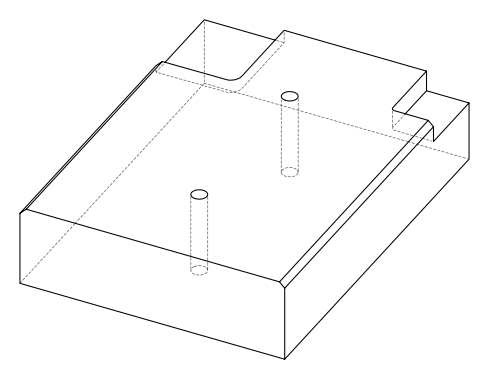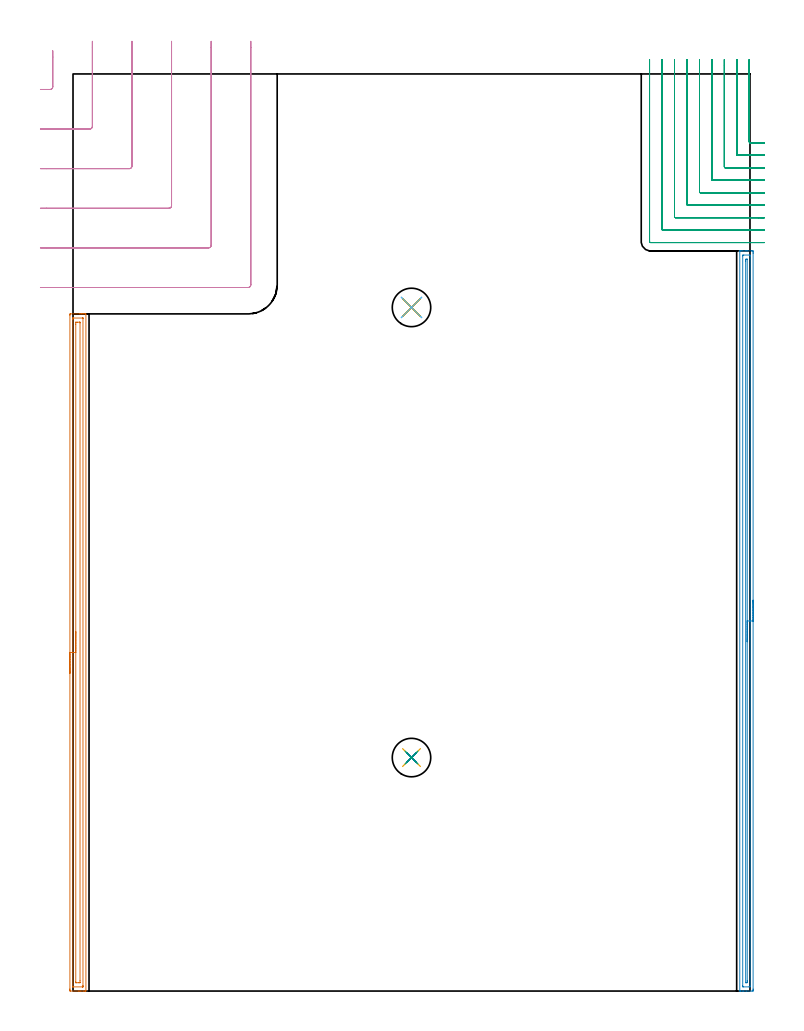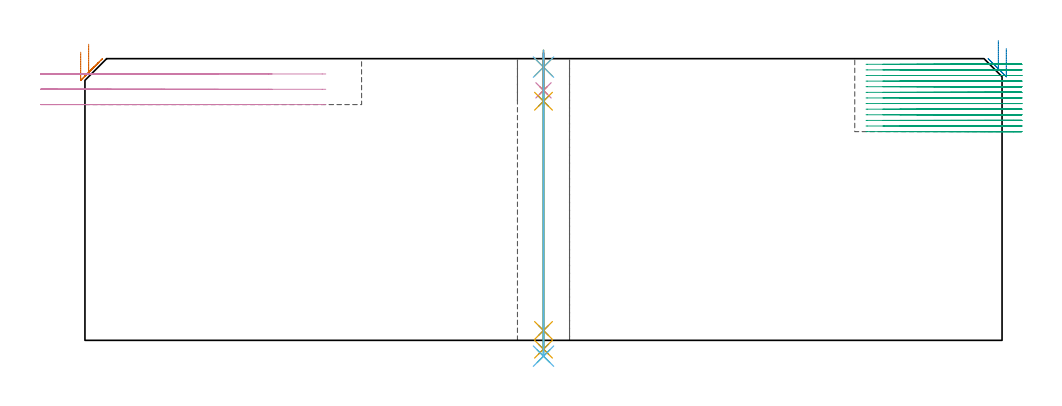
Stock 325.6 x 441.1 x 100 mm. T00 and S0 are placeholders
(PLAN: 12 operations, 9 tool changes, 48.8 min)
(1 AREA_MILL | FG_CHAMFER_SURFACE | UGT0205_001 | 8.03 min | 9801 mm3)
(2 AREA_MILL_1 | FG_CHAMFER_SURFACE_1 | UGT0205_001 | 8.71 min | 7372 mm3)
(3 MILL_CORNER_NOTCH_RECTANGULAR | CORNER_NOTCH_RECTANGULAR | NXT0201_009 | Follow Part, ap 2, ae 75% | 25.08 min | 115078 mm3)
(4 MILL_CORNER_NOTCH_RECTANGULAR_1 | CORNER_NOTCH_RECTANGULAR_1 | UGT0201_109 | Follow Part, ap 6.35, ae 75% | 4.88 min | 183918 mm3)
(5 SPOT_DRILL | STEP1HOLE | NXT0321_9005460120000 | 0.05 min | 185 mm3)
(6 SPOT_DRILL_1 | STEP1HOLE_1 | NXT0321_9005460120000 | 0.05 min | 176 mm3)
(7 DRILL_BLIND_HOLE_INTO_CENTER | STEP1HOLE | NXT0301_046 | 0.05 min | 356 mm3)
(8 GUN_DRILL_THROUGH_HOLE | STEP1HOLE | UGT0307_003 | 0.5 min | 3418 mm3)
(9 SPADE_DRILL_TO_ENLARGE_THROUGH_HOLE | STEP1HOLE | UGT0306_009 | 0.43 min | 22871 mm3)
(10 DRILL_BLIND_HOLE_INTO_CENTER_1 | STEP1HOLE_1 | NXT0301_046 | 0.05 min | 366 mm3)
(11 GUN_DRILL_THROUGH_HOLE_1 | STEP1HOLE_1 | UGT0307_003 | 0.5 min | 3412 mm3)
(12 SPADE_DRILL_TO_ENLARGE_THROUGH_HOLE_1 | STEP1HOLE_1 | UGT0306_009 | 0.43 min | 22881 mm3)
(TOOL UGT0205_001 | Chamfer Mill 20 x 3 x 45 deg. | D20 FL50 Z2)
(TOOL NXT0201_009 | ENDMILL 8mm [2P460-0800-NA 1630] | D8 FL26 Z6)
(TOOL UGT0201_109 | End Mill 25.4 mm | D25.4 FL25 Z2)
(TOOL NXT0321_9005460120000 | NC Spot Drill, 142deg, 12mm, Carbide, Uncoated | D12 PA142 FL30 Z2)
(TOOL NXT0301_046 | Carbide Drill 7.5mm [860.1-0750-038A1-MM 2214] | D7.5 PA140 FL53 Z2)
(TOOL UGT0307_003 | Gun Drill 7 mm | D7 PA130 FL24 Z1)
(TOOL UGT0306_009 | Spade Drill 18.5mm | D18.5 PA132 FL10 Z2)
(OP 1 AREA_MILL)
G17 G21 G94 G90
T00 M6
G54
G17 G0 G90 X-1.5 Y152.85 S1061 M3
G43 Z110. H0
Z102.3
G94 G1 Y152.888 Z101.428 F250.
Y153.002 Z100.564
Y153.191 Z99.712
Y153.453 Z98.88
Y153.787 Z98.074
Y154.19 Z97.3
Y154.658 Z96.564
Y155.19 Z95.872
Y155.779 Z95.229
Y156.422 Z94.64
Y157.114 Z94.108
Y157.85 Z93.64
Y158.624 Z93.237
Y159.43 Z92.903
Y160.262 Z92.641
Y161.113 Z92.452
Y161.978 Z92.338
Y162.85 Z92.3
Y325.076
X-1.498 Y325.434 Z92.301
X-1.493 Y325.69 Z92.304
X-1.148 Y325.7 Z92.65
X3.224 Z97.019
X3.752 Z97.548
X4.099 Z97.895
X4.626 Z98.422
X4.973 Z98.768
X5.668 Z99.467
X5.92 Z99.72
X6.061 Y325.698 Z99.854
X6.197 Y325.69 Z99.989
X6.2 Y325.522 Z100.
Y0.177
X6.197 Y0.01 Z99.988
X6.061 Y0.002 Z99.854
X5.92 Y0. Z99.72
X5.668 Z99.467
X4.973 Z98.768
X3.752 Z97.548
X3.224 Z97.019
X2.614 Z96.409
X-1.148 Y0.001 Z92.65
X-1.493 Y0.01 Z92.304
X-1.498 Y0.266 Z92.301
X-1.5 Y0.624 Z92.3
Y0.985
Y162.85
X-0.086 Z93.714
Y323.096
X-0.085 Y323.288 Z93.715
X-0.081 Y323.639 Z93.719
X-0.079 Y323.679 Z93.721
X-0.074 Y323.69 Z93.726
X-0.043 Y323.693 Z93.757
X0.064 Y323.698 Z93.864
X0.198 Y323.7 Z93.998
X4.57 Z98.37
X4.733 Y323.697 Z98.533
X4.766 Y323.694 Z98.566
X4.777 Y323.69 Z98.577
X4.779 Y323.681 Z98.579
X4.782 Y323.643 Z98.582
X4.785 Y323.48 Z98.585
X4.786 Y2.604 Z98.586
X4.785 Y2.412 Z98.585
X4.781 Y2.061 Z98.581
X4.779 Y2.021 Z98.579
X4.774 Y2.01 Z98.574
X4.743 Y2.007 Z98.543
X4.636 Y2.002 Z98.436
X4.501 Y2. Z98.301
X0.13 Z93.93
X-0.033 Y2.003 Z93.767
X-0.066 Y2.006 Z93.734
X-0.077 Y2.01 Z93.723
X-0.079 Y2.019 Z93.721
X-0.082 Y2.057 Z93.718
X-0.085 Y2.22 Z93.715
X-0.086 Y162.85 Z93.714
X1.328 Z95.128
X1.329 Y320.757 Z95.129
X1.331 Y321.5 Z95.131
X1.333 Y321.646 Z95.133
X1.336 Y321.69 Z95.136
X1.378 Y321.694 Z95.178
X1.476 Y321.697 Z95.276
X2.155 Y321.7 Z95.955
X3.029 Z96.829
X3.224 Y321.699 Z97.024
X3.289 Y321.697 Z97.089
X3.341 Y321.691 Z97.141
X3.365 Y321.685 Z97.165
X3.367 Y321.65 Z97.167
X3.37 Y321.5 Z97.17
X3.371 Y321.35 Z97.171
Y4.943
X3.369 Y4.2 Z97.169
X3.367 Y4.054 Z97.167
X3.364 Y4.01 Z97.164
X3.322 Y4.006 Z97.122
X3.224 Y4.003 Z97.024
X2.545 Y4. Z96.345
X1.671 Z95.471
X1.476 Y4.001 Z95.276
X1.411 Y4.003 Z95.211
X1.36 Y4.009 Z95.16
X1.335 Y4.015 Z95.135
X1.333 Y4.05 Z95.133
X1.33 Y4.2 Z95.13
X1.329 Y4.35 Z95.129
X1.328 Y162.85 Z95.128
Y163.722 Z95.166
Y164.586 Z95.28
Y165.438 Z95.469
Y166.27 Z95.732
Y167.076 Z96.065
Y167.85 Z96.468
Y168.586 Z96.937
Y169.278 Z97.468
Y169.921 Z98.057
Y170.51 Z98.701
Y171.042 Z99.393
Y171.51 Z100.128
Y171.913 Z100.902
Y172.247 Z101.708
Y172.509 Z102.54
Y172.698 Z103.392
Y172.812 Z104.257
Y172.85 Z105.128
G0 Z110.
M5
M2
(OP 2 AREA_MILL_1)
G17 G21 G94 G90
T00 M6
G54
G17 G0 G90 X327.1 Y188. S1061 M3
G43 Z110. H0
Z103.6
G94 G1 Y187.962 Z102.728 F250.
Y187.848 Z101.863
Y187.659 Z101.012
Y187.397 Z100.18
Y187.063 Z99.374
Y186.66 Z98.6
Y186.191 Z97.864
Y185.66 Z97.172
Y185.071 Z96.529
Y184.428 Z95.94
Y183.736 Z95.408
Y183. Z94.94
Y182.226 Z94.537
Y181.42 Z94.203
Y180.588 Z93.941
Y179.736 Z93.752
Y178.872 Z93.638
Y178. Z93.6
Y0.974
X327.099 Y0.621 Z93.601
X327.094 Y0.086 Z93.603
X327.091 Y0.008 Z93.605
X326.563 Y0. Z94.134
X323.9 Z96.794
X322.472 Z98.224
X322.125 Z98.57
X321.12 Z99.58
X320.735 Y0.007 Z99.956
X320.703 Y0.01 Z99.988
X320.7 Y0.175 Z100.
Y355.825
X320.703 Y355.991 Z99.988
X320.736 Y356. Z99.955
X321.12 Z99.579
X321.431 Z99.269
X322.125 Z98.57
X323.359 Z97.338
X323.897 Z96.797
X324.517 Z96.178
X326.292 Z94.404
X326.563 Y355.998 Z94.134
X327.091 Y355.992 Z93.605
X327.094 Y355.913 Z93.603
X327.099 Y355.378 Z93.601
X327.1 Y354.838 Z93.6
Y178.
X325.686 Z95.014
Y2.398
X325.675 Y2.01 Z95.025
X325.192 Y2.001 Z95.508
X322.529 Z98.171
X322.125 Y2.01 Z98.575
X322.114 Y2.409 Z98.586
Y2.419
Y353.602
X322.125 Y353.99 Z98.575
X322.608 Y353.999 Z98.092
X325.271 Z95.429
X325.675 Y353.99 Z95.025
X325.686 Y353.591 Z95.014
Y353.581
Y178.
X324.272 Z96.428
X324.271 Y5.089 Z96.429
X324.27 Y4.716 Z96.43
X324.267 Y4.196 Z96.433
X324.265 Y4.018 Z96.435
X324.089 Y4.006 Z96.611
X323.9 Y4.003 Z96.8
X323.706 Z96.994
X323.576 Y4.007 Z97.124
X323.535 Y4.01 Z97.165
X323.533 Y4.027 Z97.167
X323.531 Y4.071 Z97.169
X323.529 Y4.196 Z97.171
Y350.911
X323.53 Y351.283 Z97.17
X323.533 Y351.804 Z97.167
X323.535 Y351.982 Z97.165
X323.711 Y351.994 Z96.989
X323.9 Y351.997 Z96.8
X324.094 Z96.606
X324.224 Y351.993 Z96.476
X324.265 Y351.99 Z96.435
X324.267 Y351.973 Z96.433
X324.269 Y351.929 Z96.431
X324.271 Y351.804 Z96.429
X324.272 Y178. Z96.428
Y177.128 Z96.466
Y176.263 Z96.58
Y175.412 Z96.769
Y174.58 Z97.031
Y173.774 Z97.365
Y173. Z97.768
Y172.264 Z98.237
Y171.572 Z98.768
Y170.929 Z99.357
Y170.34 Z100.001
Y169.808 Z100.693
Y169.34 Z101.428
Y168.937 Z102.202
Y168.603 Z103.008
Y168.341 Z103.84
Y168.152 Z104.692
Y168.038 Z105.557
Y168. Z106.428
G0 Z110.
M5
M2
(OP 3 MILL_CORNER_NOTCH_RECTANGULAR)
G17 G21 G94 G90
T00 M6
G54
G17 G0 G90 X325.3 Y448.1 S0 M3
G43 Z110. H1
Z98.008
G94 G1 Y445.1 F250.
Y408.396 F500.
G3 X325.696 Y408. R0.4
G1 X329.199
G2 X329.6 Y407.998 R48.
G1 X332.6 Y407.973 F250.
G0 Z110.
X319.3 Y448.1
Z98.008
G1 Y445.1
Y402.396 F500.
G3 X319.696 Y402. R0.4
G1 X329.199
G2 X329.6 Y401.998 R42.
G1 X332.6 Y401.969 F250.
G0 Z110.
X313.3 Y448.1
Z98.008
G1 Y445.1
Y396.396 F500.
G3 X313.696 Y396. R0.4
G1 X329.199
G2 X329.6 Y395.998 R36.
G1 X332.6 Y395.964 F250.
G0 Z110.
X307.3 Y448.1
Z98.008
G1 Y445.1
Y390.396 F500.
G3 X307.696 Y390. R0.4
G1 X329.199
G2 X329.6 Y389.997 R30.
G1 X332.6 Y389.957 F250.
G0 Z110.
X301.3 Y448.1
Z98.008
G1 Y445.1
Y384.396 F500.
G3 X301.696 Y384. R0.4
G1 X329.199
G2 X329.6 Y383.997 R24.
G1 X332.6 Y383.947 F250.
G0 Z110.
X295.3 Y448.1
Z98.008
G1 Y445.1
Y378.397 F500.
G3 X295.697 Y378. R0.4
G1 X329.199
G2 X329.6 Y377.996 R18.
G1 X332.599 Y377.929 F250.
G0 Z110.
X289.3 Y448.1
Z98.008
G1 Y445.1
Y372.397 F500.
G3 X289.697 Y372. R0.4
G1 X329.199
G2 X329.6 Y371.993 R12.
G1 X332.598 Y371.893 F250.
G0 Z110.
X283.3 Y448.1
Z98.008
G1 Y445.1
Y366.397 F500.
G3 X283.697 Y366. R0.4
G1 X329.199
G2 X329.6 Y365.987 R6.
G1 X332.593 Y365.786 F250.
G0 Z110.
X277.3 Y448.1
Z98.008
G1 Y445.1
Y360.397 F500.
G3 X277.697 Y360. R0.4
G1 X329.199
X332.199 F250.
G0 Z110.
X325.3 Y448.1
Z96.015
G1 Y445.1
Y408.396 F500.
G3 X325.696 Y408. R0.4
G1 X329.6
X332.6 F250.
G0 Z110.
X319.3 Y448.1
Z96.015
G1 Y445.1
Y402.396 F500.
G3 X319.696 Y402. R0.4
G1 X329.6
X332.6 F250.
G0 Z110.
X313.3 Y448.1
Z96.015
G1 Y445.1
Y396.396 F500.
G3 X313.696 Y396. R0.4
G1 X329.6
X332.6 F250.
G0 Z110.
X307.3 Y448.1
Z96.015
G1 Y445.1
Y390.396 F500.
G3 X307.696 Y390. R0.4
G1 X329.6
X332.6 F250.
G0 Z110.
X301.3 Y448.1
Z96.015
G1 Y445.1
Y384.396 F500.
G3 X301.696 Y384. R0.4
G1 X329.6
X332.6 F250.
G0 Z110.
X295.3 Y448.1
Z96.015
G1 Y445.1
Y378.397 F500.
G3 X295.697 Y378. R0.4
G1 X329.6
X332.6 F250.
G0 Z110.
X289.3 Y448.1
Z96.015
G1 Y445.1
Y372.397 F500.
G3 X289.697 Y372. R0.4
G1 X329.6
X332.6 F250.
G0 Z110.
X283.3 Y448.1
Z96.015
G1 Y445.1
Y366.397 F500.
G3 X283.697 Y366. R0.4
G1 X329.6
X332.6 F250.
G0 Z110.
X277.3 Y448.1
Z96.015
G1 Y445.1
Y360.397 F500.
G3 X277.697 Y360. R0.4
G1 X329.6
X332.6 F250.
G0 Z110.
X325.3 Y448.1
Z94.023
G1 Y445.1
Y408.396 F500.
G3 X325.696 Y408. R0.4
G1 X329.6
X332.6 F250.
G0 Z110.
X319.3 Y448.1
Z94.023
G1 Y445.1
Y402.396 F500.
G3 X319.696 Y402. R0.4
G1 X329.6
X332.6 F250.
G0 Z110.
X313.3 Y448.1
Z94.023
G1 Y445.1
Y396.396 F500.
G3 X313.696 Y396. R0.4
G1 X329.6
X332.6 F250.
G0 Z110.
X307.3 Y448.1
Z94.023
G1 Y445.1
Y390.396 F500.
G3 X307.696 Y390. R0.4
G1 X329.6
X332.6 F250.
G0 Z110.
X301.3 Y448.1
Z94.023
G1 Y445.1
Y384.396 F500.
G3 X301.696 Y384. R0.4
G1 X329.6
X332.6 F250.
G0 Z110.
X295.3 Y448.1
Z94.023
G1 Y445.1
Y378.397 F500.
G3 X295.697 Y378. R0.4
G1 X329.6
X332.6 F250.
G0 Z110.
X289.3 Y448.1
Z94.023
G1 Y445.1
Y372.397 F500.
G3 X289.697 Y372. R0.4
G1 X329.6
X332.6 F250.
G0 Z110.
X283.3 Y448.1
Z94.023
G1 Y445.1
Y366.397 F500.
G3 X283.697 Y366. R0.4
G1 X329.6
X332.6 F250.
G0 Z110.
X277.3 Y448.1
Z94.023
G1 Y445.1
Y360.397 F500.
G3 X277.697 Y360. R0.4
G1 X329.6
X332.6 F250.
G0 Z110.
X325.3 Y448.1
Z92.031
G1 Y445.1
Y408.396 F500.
G3 X325.696 Y408. R0.4
G1 X329.6
X332.6 F250.
G0 Z110.
X319.3 Y448.1
Z92.031
G1 Y445.1
Y402.396 F500.
G3 X319.696 Y402. R0.4
G1 X329.6
X332.6 F250.
G0 Z110.
X313.3 Y448.1
Z92.031
G1 Y445.1
Y396.396 F500.
G3 X313.696 Y396. R0.4
G1 X329.6
X332.6 F250.
G0 Z110.
X307.3 Y448.1
Z92.031
G1 Y445.1
Y390.396 F500.
G3 X307.696 Y390. R0.4
G1 X329.6
X332.6 F250.
G0 Z110.
X301.3 Y448.1
Z92.031
G1 Y445.1
Y384.396 F500.
G3 X301.696 Y384. R0.4
G1 X329.6
X332.6 F250.
G0 Z110.
X295.3 Y448.1
Z92.031
G1 Y445.1
Y378.397 F500.
G3 X295.697 Y378. R0.4
G1 X329.6
X332.6 F250.
G0 Z110.
X289.3 Y448.1
Z92.031
G1 Y445.1
Y372.397 F500.
G3 X289.697 Y372. R0.4
G1 X329.6
X332.6 F250.
G0 Z110.
X283.3 Y448.1
Z92.031
G1 Y445.1
Y366.397 F500.
G3 X283.697 Y366. R0.4
G1 X329.6
X332.6 F250.
G0 Z110.
X277.3 Y448.1
Z92.031
G1 Y445.1
Y360.397 F500.
G3 X277.697 Y360. R0.4
G1 X329.6
X332.6 F250.
G0 Z110.
X325.3 Y448.1
Z90.038
G1 Y445.1
Y408.396 F500.
G3 X325.696 Y408. R0.4
G1 X329.6
X332.6 F250.
G0 Z110.
X319.3 Y448.1
Z90.038
G1 Y445.1
Y402.396 F500.
G3 X319.696 Y402. R0.4
G1 X329.6
X332.6 F250.
G0 Z110.
X313.3 Y448.1
Z90.038
G1 Y445.1
Y396.396 F500.
G3 X313.696 Y396. R0.4
G1 X329.6
X332.6 F250.
G0 Z110.
X307.3 Y448.1
Z90.038
G1 Y445.1
Y390.396 F500.
G3 X307.696 Y390. R0.4
G1 X329.6
X332.6 F250.
G0 Z110.
X301.3 Y448.1
Z90.038
G1 Y445.1
Y384.396 F500.
G3 X301.696 Y384. R0.4
G1 X329.6
X332.6 F250.
G0 Z110.
X295.3 Y448.1
Z90.038
G1 Y445.1
Y378.397 F500.
G3 X295.697 Y378. R0.4
G1 X329.6
X332.6 F250.
G0 Z110.
X289.3 Y448.1
Z90.038
G1 Y445.1
Y372.397 F500.
G3 X289.697 Y372. R0.4
G1 X329.6
X332.6 F250.
G0 Z110.
X283.3 Y448.1
Z90.038
G1 Y445.1
Y366.397 F500.
G3 X283.697 Y366. R0.4
G1 X329.6
X332.6 F250.
G0 Z110.
X277.3 Y448.1
Z90.038
G1 Y445.1
Y360.397 F500.
G3 X277.697 Y360. R0.4
G1 X329.6
X332.6 F250.
G0 Z110.
X325.3 Y448.1
Z88.046
G1 Y445.1
Y408.396 F500.
G3 X325.696 Y408. R0.4
G1 X329.6
X332.6 F250.
G0 Z110.
X319.3 Y448.1
Z88.046
G1 Y445.1
Y402.396 F500.
G3 X319.696 Y402. R0.4
G1 X329.6
X332.6 F250.
G0 Z110.
X313.3 Y448.1
Z88.046
G1 Y445.1
Y396.396 F500.
G3 X313.696 Y396. R0.4
G1 X329.6
X332.6 F250.
G0 Z110.
X307.3 Y448.1
Z88.046
G1 Y445.1
Y390.396 F500.
G3 X307.696 Y390. R0.4
G1 X329.6
X332.6 F250.
G0 Z110.
X301.3 Y448.1
Z88.046
G1 Y445.1
Y384.396 F500.
G3 X301.696 Y384. R0.4
G1 X329.6
X332.6 F250.
G0 Z110.
X295.3 Y448.1
Z88.046
G1 Y445.1
Y378.397 F500.
G3 X295.697 Y378. R0.4
G1 X329.6
X332.6 F250.
G0 Z110.
X289.3 Y448.1
Z88.046
G1 Y445.1
Y372.397 F500.
G3 X289.697 Y372. R0.4
G1 X329.6
X332.6 F250.
G0 Z110.
X283.3 Y448.1
Z88.046
G1 Y445.1
Y366.397 F500.
G3 X283.697 Y366. R0.4
G1 X329.6
X332.6 F250.
G0 Z110.
X277.3 Y448.1
Z88.046
G1 Y445.1
Y360.397 F500.
G3 X277.697 Y360. R0.4
G1 X329.6
X332.6 F250.
G0 Z110.
X325.3 Y448.1
Z86.054
G1 Y445.1
Y408.396 F500.
G3 X325.696 Y408. R0.4
G1 X329.6
X332.6 F250.
G0 Z110.
X319.3 Y448.1
Z86.054
G1 Y445.1
Y402.396 F500.
G3 X319.696 Y402. R0.4
G1 X329.6
X332.6 F250.
G0 Z110.
X313.3 Y448.1
Z86.054
G1 Y445.1
Y396.396 F500.
G3 X313.696 Y396. R0.4
G1 X329.6
X332.6 F250.
G0 Z110.
X307.3 Y448.1
Z86.054
G1 Y445.1
Y390.396 F500.
G3 X307.696 Y390. R0.4
G1 X329.6
X332.6 F250.
G0 Z110.
X301.3 Y448.1
Z86.054
G1 Y445.1
Y384.396 F500.
G3 X301.696 Y384. R0.4
G1 X329.6
X332.6 F250.
G0 Z110.
X295.3 Y448.1
Z86.054
G1 Y445.1
Y378.397 F500.
G3 X295.697 Y378. R0.4
G1 X329.6
X332.6 F250.
G0 Z110.
X289.3 Y448.1
Z86.054
G1 Y445.1
Y372.397 F500.
G3 X289.697 Y372. R0.4
G1 X329.6
X332.6 F250.
G0 Z110.
X283.3 Y448.1
Z86.054
G1 Y445.1
Y366.397 F500.
G3 X283.697 Y366. R0.4
G1 X329.6
X332.6 F250.
G0 Z110.
X277.3 Y448.1
Z86.054
G1 Y445.1
Y360.397 F500.
G3 X277.697 Y360. R0.4
G1 X329.6
X332.6 F250.
G0 Z110.
X325.3 Y448.1
Z84.062
G1 Y445.1
Y408.396 F500.
G3 X325.696 Y408. R0.4
G1 X329.6
X332.6 F250.
G0 Z110.
X319.3 Y448.1
Z84.062
G1 Y445.1
Y402.396 F500.
G3 X319.696 Y402. R0.4
G1 X329.6
X332.6 F250.
G0 Z110.
X313.3 Y448.1
Z84.062
G1 Y445.1
Y396.396 F500.
G3 X313.696 Y396. R0.4
G1 X329.6
X332.6 F250.
G0 Z110.
X307.3 Y448.1
Z84.062
G1 Y445.1
Y390.396 F500.
G3 X307.696 Y390. R0.4
G1 X329.6
X332.6 F250.
G0 Z110.
X301.3 Y448.1
Z84.062
G1 Y445.1
Y384.396 F500.
G3 X301.696 Y384. R0.4
G1 X329.6
X332.6 F250.
G0 Z110.
X295.3 Y448.1
Z84.062
G1 Y445.1
Y378.397 F500.
G3 X295.697 Y378. R0.4
G1 X329.6
X332.6 F250.
G0 Z110.
X289.3 Y448.1
Z84.062
G1 Y445.1
Y372.397 F500.
G3 X289.697 Y372. R0.4
G1 X329.6
X332.6 F250.
G0 Z110.
X283.3 Y448.1
Z84.062
G1 Y445.1
Y366.397 F500.
G3 X283.697 Y366. R0.4
G1 X329.6
X332.6 F250.
G0 Z110.
X277.3 Y448.1
Z84.062
G1 Y445.1
Y360.397 F500.
G3 X277.697 Y360. R0.4
G1 X329.6
X332.6 F250.
G0 Z110.
X325.3 Y448.1
Z82.069
G1 Y445.1
Y408.396 F500.
G3 X325.696 Y408. R0.4
G1 X329.6
X332.6 F250.
G0 Z110.
X319.3 Y448.1
Z82.069
G1 Y445.1
Y402.396 F500.
G3 X319.696 Y402. R0.4
G1 X329.6
X332.6 F250.
G0 Z110.
X313.3 Y448.1
Z82.069
G1 Y445.1
Y396.396 F500.
G3 X313.696 Y396. R0.4
G1 X329.6
X332.6 F250.
G0 Z110.
X307.3 Y448.1
Z82.069
G1 Y445.1
Y390.396 F500.
G3 X307.696 Y390. R0.4
G1 X329.6
X332.6 F250.
G0 Z110.
X301.3 Y448.1
Z82.069
G1 Y445.1
Y384.396 F500.
G3 X301.696 Y384. R0.4
G1 X329.6
X332.6 F250.
G0 Z110.
X295.3 Y448.1
Z82.069
G1 Y445.1
Y378.397 F500.
G3 X295.697 Y378. R0.4
G1 X329.6
X332.6 F250.
G0 Z110.
X289.3 Y448.1
Z82.069
G1 Y445.1
Y372.397 F500.
G3 X289.697 Y372. R0.4
G1 X329.6
X332.6 F250.
G0 Z110.
X283.3 Y448.1
Z82.069
G1 Y445.1
Y366.397 F500.
G3 X283.697 Y366. R0.4
G1 X329.6
X332.6 F250.
G0 Z110.
X277.3 Y448.1
Z82.069
G1 Y445.1
Y360.397 F500.
G3 X277.697 Y360. R0.4
G1 X329.6
X332.6 F250.
G0 Z110.
X325.3 Y448.1
Z80.077
G1 Y445.1
Y408.396 F500.
G3 X325.696 Y408. R0.4
G1 X329.6
X332.6 F250.
G0 Z110.
X319.3 Y448.1
Z80.077
G1 Y445.1
Y402.396 F500.
G3 X319.696 Y402. R0.4
G1 X329.6
X332.6 F250.
G0 Z110.
X313.3 Y448.1
Z80.077
G1 Y445.1
Y396.396 F500.
G3 X313.696 Y396. R0.4
G1 X329.6
X332.6 F250.
G0 Z110.
X307.3 Y448.1
Z80.077
G1 Y445.1
Y390.396 F500.
G3 X307.696 Y390. R0.4
G1 X329.6
X332.6 F250.
G0 Z110.
X301.3 Y448.1
Z80.077
G1 Y445.1
Y384.396 F500.
G3 X301.696 Y384. R0.4
G1 X329.6
X332.6 F250.
G0 Z110.
X295.3 Y448.1
Z80.077
G1 Y445.1
Y378.397 F500.
G3 X295.697 Y378. R0.4
G1 X329.6
X332.6 F250.
G0 Z110.
X289.3 Y448.1
Z80.077
G1 Y445.1
Y372.397 F500.
G3 X289.697 Y372. R0.4
G1 X329.6
X332.6 F250.
G0 Z110.
X283.3 Y448.1
Z80.077
G1 Y445.1
Y366.397 F500.
G3 X283.697 Y366. R0.4
G1 X329.6
X332.6 F250.
G0 Z110.
X277.3 Y448.1
Z80.077
G1 Y445.1
Y360.397 F500.
G3 X277.697 Y360. R0.4
G1 X329.6
X332.6 F250.
G0 Z110.
X325.3 Y448.1
Z78.085
G1 Y445.1
Y408.396 F500.
G3 X325.696 Y408. R0.4
G1 X329.6
X332.6 F250.
G0 Z110.
X319.3 Y448.1
Z78.085
G1 Y445.1
Y402.396 F500.
G3 X319.696 Y402. R0.4
G1 X329.6
X332.6 F250.
G0 Z110.
X313.3 Y448.1
Z78.085
G1 Y445.1
Y396.396 F500.
G3 X313.696 Y396. R0.4
G1 X329.6
X332.6 F250.
G0 Z110.
X307.3 Y448.1
Z78.085
G1 Y445.1
Y390.396 F500.
G3 X307.696 Y390. R0.4
G1 X329.6
X332.6 F250.
G0 Z110.
X301.3 Y448.1
Z78.085
G1 Y445.1
Y384.396 F500.
G3 X301.696 Y384. R0.4
G1 X329.6
X332.6 F250.
G0 Z110.
X295.3 Y448.1
Z78.085
G1 Y445.1
Y378.397 F500.
G3 X295.697 Y378. R0.4
G1 X329.6
X332.6 F250.
G0 Z110.
X289.3 Y448.1
Z78.085
G1 Y445.1
Y372.397 F500.
G3 X289.697 Y372. R0.4
G1 X329.6
X332.6 F250.
G0 Z110.
X283.3 Y448.1
Z78.085
G1 Y445.1
Y366.397 F500.
G3 X283.697 Y366. R0.4
G1 X329.6
X332.6 F250.
G0 Z110.
X277.3 Y448.1
Z78.085
G1 Y445.1
Y360.397 F500.
G3 X277.697 Y360. R0.4
G1 X329.6
X332.6 F250.
G0 Z110.
X325.3 Y448.1
Z76.092
G1 Y445.1
Y408.396 F500.
G3 X325.696 Y408. R0.4
G1 X329.6
X332.6 F250.
G0 Z110.
X319.3 Y448.1
Z76.092
G1 Y445.1
Y402.396 F500.
G3 X319.696 Y402. R0.4
G1 X329.6
X332.6 F250.
G0 Z110.
X313.3 Y448.1
Z76.092
G1 Y445.1
Y396.396 F500.
G3 X313.696 Y396. R0.4
G1 X329.6
X332.6 F250.
G0 Z110.
X307.3 Y448.1
Z76.092
G1 Y445.1
Y390.396 F500.
G3 X307.696 Y390. R0.4
G1 X329.6
X332.6 F250.
G0 Z110.
X301.3 Y448.1
Z76.092
G1 Y445.1
Y384.396 F500.
G3 X301.696 Y384. R0.4
G1 X329.6
X332.6 F250.
G0 Z110.
X295.3 Y448.1
Z76.092
G1 Y445.1
Y378.397 F500.
G3 X295.697 Y378. R0.4
G1 X329.6
X332.6 F250.
G0 Z110.
X289.3 Y448.1
Z76.092
G1 Y445.1
Y372.397 F500.
G3 X289.697 Y372. R0.4
G1 X329.6
X332.6 F250.
G0 Z110.
X283.3 Y448.1
Z76.092
G1 Y445.1
Y366.397 F500.
G3 X283.697 Y366. R0.4
G1 X329.6
X332.6 F250.
G0 Z110.
X277.3 Y448.1
Z76.092
G1 Y445.1
Y360.397 F500.
G3 X277.697 Y360. R0.4
G1 X329.6
X332.6 F250.
G0 Z110.
X325.3 Y448.1
Z74.1
G1 Y445.1
Y408.396 F500.
G3 X325.696 Y408. R0.4
G1 X329.6
X332.6 F250.
G0 Z110.
X319.3 Y448.1
Z74.1
G1 Y445.1
Y402.396 F500.
G3 X319.696 Y402. R0.4
G1 X329.6
X332.6 F250.
G0 Z110.
X313.3 Y448.1
Z74.1
G1 Y445.1
Y396.396 F500.
G3 X313.696 Y396. R0.4
G1 X329.6
X332.6 F250.
G0 Z110.
X307.3 Y448.1
Z74.1
G1 Y445.1
Y390.396 F500.
G3 X307.696 Y390. R0.4
G1 X329.6
X332.6 F250.
G0 Z110.
X301.3 Y448.1
Z74.1
G1 Y445.1
Y384.396 F500.
G3 X301.696 Y384. R0.4
G1 X329.6
X332.6 F250.
G0 Z110.
X295.3 Y448.1
Z74.1
G1 Y445.1
Y378.397 F500.
G3 X295.697 Y378. R0.4
G1 X329.6
X332.6 F250.
G0 Z110.
X289.3 Y448.1
Z74.1
G1 Y445.1
Y372.397 F500.
G3 X289.697 Y372. R0.4
G1 X329.6
X332.6 F250.
G0 Z110.
X283.3 Y448.1
Z74.1
G1 Y445.1
Y366.397 F500.
G3 X283.697 Y366. R0.4
G1 X329.6
X332.6 F250.
G0 Z110.
X277.3 Y448.1
Z74.1
G1 Y445.1
Y360.397 F500.
G3 X277.697 Y360. R0.4
G1 X329.6
X332.6 F250.
G0 Z110.
M5
M2
(OP 4 MILL_CORNER_NOTCH_RECTANGULAR_1)
G17 G21 G94 G90
T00 M6
G54
G17 G0 G90 X-15.7 Y433.65 S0 M3
G43 Z110. H0
Z94.567
G94 G1 X-12.7 F250.
X-11.012 F500.
G3 X-9.75 Y434.912 R1.27
G1 Y449.238
Y452.238 F250.
G0 Z110.
X-15.7 Y414.6
Z94.567
G1 X-12.7
X8.037 F500.
G3 X9.3 Y415.863 R1.27
G1 Y453.8
Y456.8 F250.
G0 Z110.
X-15.7 Y395.55
Z94.567
G1 X-12.7
X27.086 F500.
G3 X28.35 Y396.814 R1.27
G1 Y453.8
Y456.8 F250.
G0 Z110.
X-15.7 Y376.5
Z94.567
G1 X-12.7
X46.136 F500.
G3 X47.4 Y377.764 R1.27
G1 Y453.8
Y456.8 F250.
G0 Z110.
X-15.7 Y357.45
Z94.567
G1 X-12.7
X65.186 F500.
G3 X66.45 Y358.714 R1.27
G1 Y453.8
Y456.8 F250.
G0 Z110.
X-15.7 Y338.4
Z94.567
G1 X-12.7
X84.236 F500.
G3 X85.5 Y339.664 R1.27
G1 Y453.8
Y456.8 F250.
G0 Z110.
X-15.7 Y433.65
Z89.133
G1 X-12.7
X-11.012 F500.
G3 X-9.75 Y434.912 R1.27
G1 Y449.238
Y452.238 F250.
G0 Z110.
X-15.7 Y414.6
Z89.133
G1 X-12.7
X8.037 F500.
G3 X9.3 Y415.863 R1.27
G1 Y453.8
Y456.8 F250.
G0 Z110.
X-15.7 Y395.55
Z89.133
G1 X-12.7
X27.087 F500.
G3 X28.35 Y396.813 R1.27
G1 Y453.8
Y456.8 F250.
G0 Z110.
X-15.7 Y376.5
Z89.133
G1 X-12.7
X46.136 F500.
G3 X47.4 Y377.764 R1.27
G1 Y453.8
Y456.8 F250.
G0 Z110.
X-15.7 Y357.45
Z89.133
G1 X-12.7
X65.186 F500.
G3 X66.45 Y358.714 R1.27
G1 Y453.8
Y456.8 F250.
G0 Z110.
X-15.7 Y338.4
Z89.133
G1 X-12.7
X84.236 F500.
G3 X85.5 Y339.664 R1.27
G1 Y453.8
Y456.8 F250.
G0 Z110.
X-15.7 Y433.65
Z83.7
G1 X-12.7
X-11.012 F500.
G3 X-9.75 Y434.912 R1.27
G1 Y449.238
Y452.238 F250.
G0 Z110.
X-15.7 Y414.6
Z83.7
G1 X-12.7
X8.037 F500.
G3 X9.3 Y415.863 R1.27
G1 Y453.8
Y456.8 F250.
G0 Z110.
X-15.7 Y395.55
Z83.7
G1 X-12.7
X27.087 F500.
G3 X28.35 Y396.813 R1.27
G1 Y453.8
Y456.8 F250.
G0 Z110.
X-15.7 Y376.5
Z83.7
G1 X-12.7
X46.136 F500.
G3 X47.4 Y377.764 R1.27
G1 Y453.8
Y456.8 F250.
G0 Z110.
X-15.7 Y357.45
Z83.7
G1 X-12.7
X65.186 F500.
G3 X66.45 Y358.714 R1.27
G1 Y453.8
Y456.8 F250.
G0 Z110.
X-15.7 Y338.4
Z83.7
G1 X-12.7
X84.236 F500.
G3 X85.5 Y339.664 R1.27
G1 Y453.8
Y456.8 F250.
G0 Z110.
M5
M2
(OP 5 SPOT_DRILL)
G17 G21 G94 G90
T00 M6
G54
G17 G0 G90 X162.8 Y112.3 S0 M3
G43 Z110. H0
G94 G81 G98 Z97. F250. R103.
G80
M5
M2
(OP 6 SPOT_DRILL_1)
G17 G21 G94 G90
T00 M6
G54
G17 G0 G90 X162.8 Y328.8 S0 M3
G43 Z110. H0
G94 G81 G98 Z97. F250. R103.
G80
M5
M2
(OP 7 DRILL_BLIND_HOLE_INTO_CENTER)
G17 G21 G94 G90
T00 M6
G54
G17 G0 G90 X162.8 Y112.3 S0 M3
G43 Z110. H1
G94 G81 G98 Z88.75 F250. R102.
G80
M5
M2
(OP 8 GUN_DRILL_THROUGH_HOLE)
G17 G21 G94 G90
T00 M6
G54
G17 G0 G90 X162.8 Y112.3 M8
G43 Z110. H0
Z99.841
S716 M3
G94 G1 Z84.892 F125. M26
G4 X.084
Z3.5 F250.
G4 X.084
Z-3.132 F125.
G4 X.084
M5
M9
G0 Z99.841
Z110.
M2
(OP 9 SPADE_DRILL_TO_ENLARGE_THROUGH_HOLE)
G17 G21 G94 G90
T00 M6
G54
G17 G0 G90 X162.8 Y112.3 S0 M3
G43 Z110. H0
G94 G73 G98 Z-5.618 F250. Q17.603 R102.
G80
M5
M2
(OP 10 DRILL_BLIND_HOLE_INTO_CENTER_1)
G17 G21 G94 G90
T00 M6
G54
G17 G0 G90 X162.8 Y328.8 S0 M3
G43 Z110. H1
G94 G81 G98 Z88.75 F250. R102.
G80
M5
M2
(OP 11 GUN_DRILL_THROUGH_HOLE_1)
G17 G21 G94 G90
T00 M6
G54
G17 G0 G90 X162.8 Y328.8 M8
G43 Z110. H0
Z99.841
S716 M3
G94 G1 Z84.892 F125. M26
G4 X.084
Z3.5 F250.
G4 X.084
Z-3.132 F125.
G4 X.084
M5
M9
G0 Z99.841
Z110.
M2
(OP 12 SPADE_DRILL_TO_ENLARGE_THROUGH_HOLE_1)
G17 G21 G94 G90
T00 M6
G54
G17 G0 G90 X162.8 Y328.8 S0 M3
G43 Z110. H0
G94 G73 G98 Z-5.618 F250. Q17.603 R102.
G80
M5
M2
